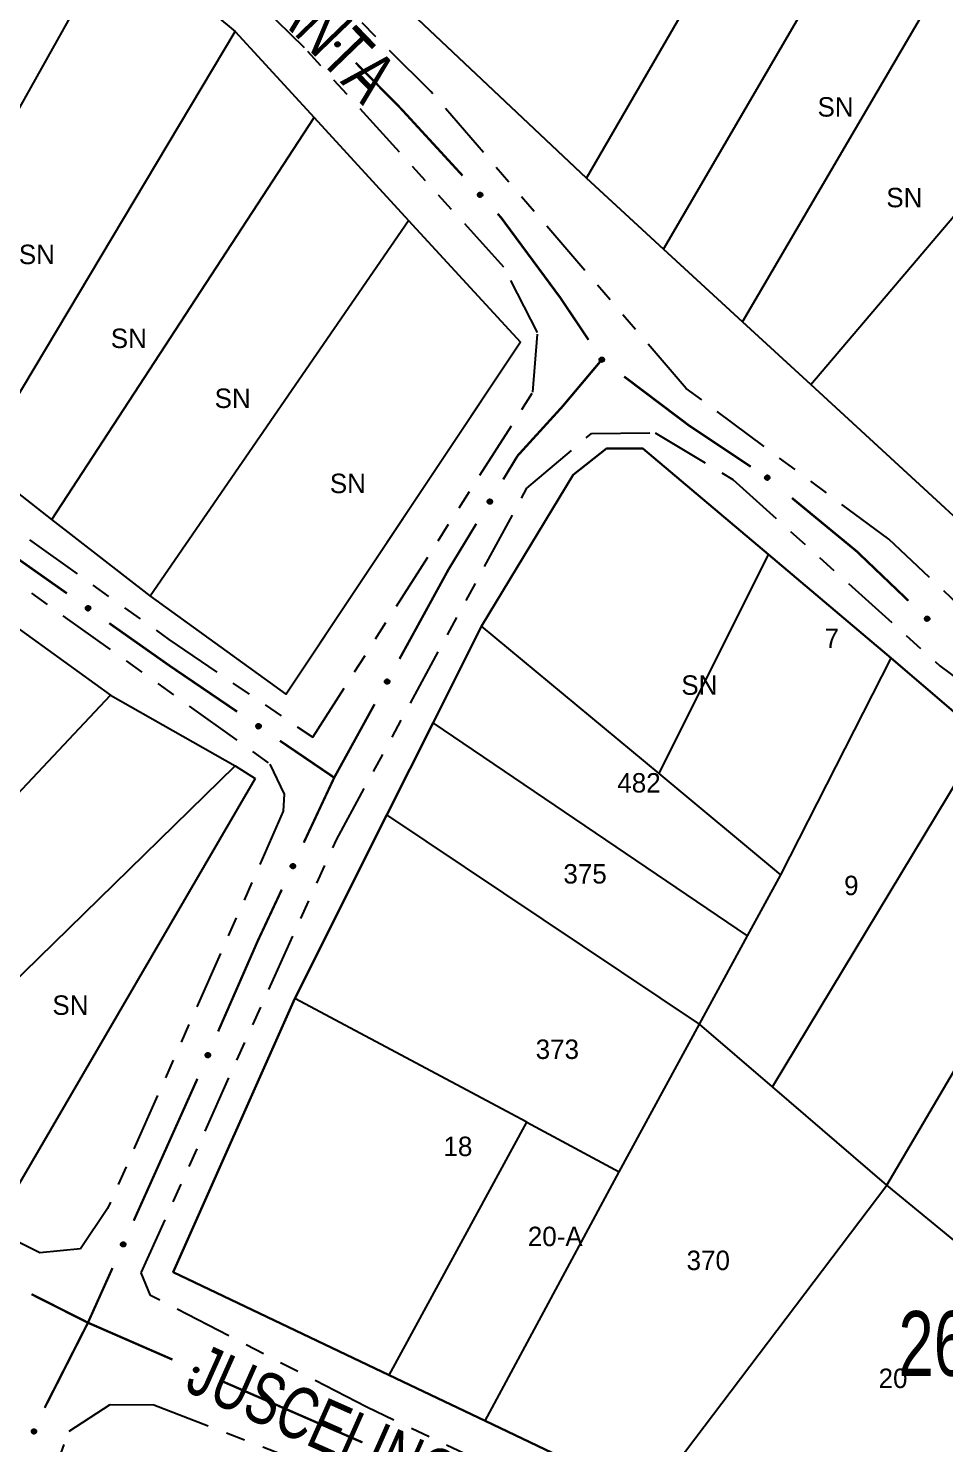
# Model space of a CAD drawing. Extents: x 209193 to 212081, y 4877574 to 4880493.
# Drawn here: x 209946 to 210016.7, y 4878503.2 to 4878612.5 of the extents above; entities that cross this region are included whole.
import ezdxf
from ezdxf.enums import TextEntityAlignment as Align

# ---------------------------------------------------------------- set-up
doc = ezdxf.new("R2010")
doc.units = 0
doc.header["$LTSCALE"] = 1.5
doc.header["$MEASUREMENT"] = 0
doc.linetypes.add('TRACO_25', pattern=[8, 3, -1, 1, -1, 1, -1])
for name, color, linetype in [('CD_MALHA_LOTES', 7, 'CONTINUOUS'), ('CD_TXT_QUADRA', 255, 'CONTINUOUS'), ('RU-QUADRA', 210, 'CONTINUOUS'), ('SV-EIXO-RUA-N-PAV', 6, 'CONTINUOUS'), ('SV-RUA-NAO-PAV', 7, 'CONTINUOUS'), ('SV-TXT-RUA-N-PAV', 7, 'CONTINUOUS'), ('Th_NmrPort', 1, 'CONTINUOUS')]:
    doc.layers.add(name, color=color, linetype=linetype)
doc.styles.add('ARIAL', font='ARIAL.SHX')

msp = doc.modelspace()

# ---------------------------------------------------------------- linework, layer by layer
at = {"layer": 'CD_MALHA_LOTES', "linetype": 'Continuous', "flags": 128}
for points in [[(209989.038762, 4878600.905398), (210010.480174, 4878637.895284)], [(209994.980364, 4878595.441444), (210016.688788, 4878632.633315)], [(210001.090281, 4878589.822705), (210023.111422, 4878627.454509)], [(209989.038762, 4878600.905398), (209962.114267, 4878626.297513)], [(209933.648981, 4878585.576345), (209952.822938, 4878619.815892)], [(209952.822938, 4878619.815892), (209961.921957, 4878612.237819)], [(210006.355873, 4878584.980416), (210034.52423, 4878618.177727)], [(209942.081257, 4878579.010436), (209961.921957, 4878612.237819)], [(209961.921957, 4878612.237819), (209968.01112, 4878605.607194)], [(209947.777616, 4878574.574887), (209968.01112, 4878605.607194)], [(209968.01112, 4878605.607194), (209975.313119, 4878597.655884)], [(209994.980364, 4878595.441444), (209989.038762, 4878600.905398)], [(209955.351262, 4878568.677563), (209975.313119, 4878597.655884)], [(209975.313119, 4878597.655884), (209983.938273, 4878588.263762)], [(210001.090281, 4878589.822705), (209994.980364, 4878595.441444)], [(210006.355873, 4878584.980416), (210001.090281, 4878589.822705)], [(209983.938273, 4878588.263762), (209965.860398, 4878561.079527)], [(210016.708277, 4878575.460247), (210006.355873, 4878584.980416)], [(209980.938768, 4878566.345117), (209988.012384, 4878578.011934), (209990.573091, 4878580.051408), (209993.383248, 4878580.051471)], [(209993.383248, 4878580.051471), (210003.090342, 4878571.863178)], [(209947.777616, 4878574.574887), (209942.081257, 4878579.010436)], [(209955.351262, 4878568.677563), (209947.777616, 4878574.574887)], [(209994.642774, 4878554.956371), (210003.090342, 4878571.863178)], [(210003.090342, 4878571.863178), (210012.57206, 4878563.864999)], [(209965.860398, 4878561.079527), (209955.351262, 4878568.677563)], [(209945.041172, 4878566.270719), (209952.30922, 4878561.019234)], [(209977.197233, 4878558.886801), (209980.938768, 4878566.345117)], [(209994.642774, 4878554.956371), (209980.938768, 4878566.345117)], [(210004.03476, 4878547.151139), (210012.57206, 4878563.864999)], [(210012.57206, 4878563.864999), (210019.68812, 4878557.770538)], [(209925.432724, 4878532.450037), (209952.30922, 4878561.019234)], [(209952.30922, 4878561.019234), (209961.929483, 4878555.557581)], [(209973.62609, 4878551.76814), (209977.197233, 4878558.886801)], [(210001.465766, 4878542.429467), (209977.197233, 4878558.886801)], [(210003.409063, 4878530.777838), (210019.68812, 4878557.770538)], [(209933.917971, 4878528.212297), (209961.929483, 4878555.557581)], [(209961.929483, 4878555.557581), (209963.464264, 4878554.583989)], [(209963.464264, 4878554.583989), (209944.899678, 4878522.727763)], [(210004.03476, 4878547.151139), (209994.642774, 4878554.956371)], [(209966.520026, 4878537.603026), (209973.62609, 4878551.76814)], [(209997.761871, 4878535.621908), (209973.62609, 4878551.76814)], [(210012.238198, 4878523.204349), (210028.251919, 4878550.436178)], [(210001.465766, 4878542.429467), (210004.03476, 4878547.151139)], [(209997.761871, 4878535.621908), (210001.465766, 4878542.429467)], [(209957.123668, 4878516.478866), (209966.520026, 4878537.603026)], [(209984.425624, 4878528.048495), (209966.520026, 4878537.603026)], [(209991.567736, 4878524.237423), (209997.761871, 4878535.621908)], [(210003.409063, 4878530.777838), (209997.761871, 4878535.621908)], [(210012.238198, 4878523.204349), (210003.409063, 4878530.777838)], [(209973.804555, 4878508.538629), (209984.425624, 4878528.048495)], [(209984.425624, 4878528.048495), (209991.567736, 4878524.237423)], [(209981.21185, 4878505.012697), (209991.567736, 4878524.237423)], [(209993.872072, 4878498.950926), (210012.238198, 4878523.204349)], [(210024.729385, 4878512.925826), (210012.238198, 4878523.204349)], [(209973.804555, 4878508.538629), (209957.123668, 4878516.478866)], [(209981.21185, 4878505.012697), (209973.804555, 4878508.538629)], [(209993.872072, 4878498.950926), (209981.21185, 4878505.012697)]]:
    msp.add_lwpolyline(points, dxfattribs=at)
at = {"layer": 'RU-QUADRA', "linetype": 'Continuous', "flags": 128}
msp.add_lwpolyline([(209963.464264, 4878554.583989), (209944.899678, 4878522.727763), (209933.917971, 4878528.212297), (209925.432724, 4878532.450037), (209918.643663, 4878535.84066), (209911.754541, 4878539.281257), (209900.90101, 4878544.701776), (209890.690348, 4878549.298524), (209881.381377, 4878553.489339), (209871.396283, 4878558.316395), (209832.762667, 4878576.992901), (209858.547472, 4878631.131189), (209859.327702, 4878631.831047), (209900.153926, 4878600.519083), (209908.073265, 4878594.750572), (209906.208183, 4878591.867465), (209914.73317, 4878586.100713), (209929.080801, 4878576.395216), (209936.706149, 4878571.558059), (209945.041172, 4878566.270719), (209952.30922, 4878561.019234), (209961.929483, 4878555.557581)], close=True, dxfattribs=at)
for points in [[(209962.114267, 4878626.297513), (209989.038762, 4878600.905398), (209994.980364, 4878595.441444), (210001.090281, 4878589.822705), (210006.355873, 4878584.980416), (210016.708277, 4878575.460247), (210021.723401, 4878570.84829), (210028.141021, 4878564.946586), (210031.828711, 4878569.655687), (210036.74563, 4878575.934488), (210042.899627, 4878583.79301), (210047.398804, 4878589.538363), (210056.151627, 4878601.711186), (210060.394892, 4878608.654792), (210065.102163, 4878615.402869)], [(209952.822938, 4878619.815892), (209961.921957, 4878612.237819), (209968.01112, 4878605.607194), (209975.313119, 4878597.655884), (209983.938273, 4878588.263762), (209976.259357, 4878576.71675), (209965.860398, 4878561.079527), (209955.351262, 4878568.677563), (209947.777616, 4878574.574887), (209942.081257, 4878579.010436), (209933.648981, 4878585.576345), (209922.539795, 4878594.226666), (209916.073277, 4878599.26191), (209908.115759, 4878605.458141), (209892.167224, 4878617.521447)], [(210082.917046, 4878503.235508), (210057.840704, 4878522.985265), (210047.782721, 4878530.906784), (210041.489693, 4878537.229209), (210028.251919, 4878550.436178), (210019.68812, 4878557.770538), (210012.57206, 4878563.864999), (210003.090342, 4878571.863178), (209993.383248, 4878580.051471), (209990.573091, 4878580.051408), (209988.012384, 4878578.011934), (209980.938768, 4878566.345117), (209977.197233, 4878558.886801), (209973.62609, 4878551.76814), (209966.520026, 4878537.603026), (209957.123668, 4878516.478866), (209973.804555, 4878508.538629), (209981.21185, 4878505.012697), (209993.872072, 4878498.950926)]]:
    msp.add_lwpolyline(points, dxfattribs=at)
at = {"layer": 'SV-EIXO-RUA-N-PAV'}
for points in [[(209969.848878, 4878611.066473), (209969.799971, 4878611.066148), (209969.757871, 4878611.075869), (209969.725091, 4878611.094084), (209969.700321, 4878611.117733), (209969.677706, 4878611.144781), (209969.660921, 4878611.177081), (209969.650233, 4878611.217057), (209969.649562, 4878611.266116), (209969.662355, 4878611.308589), (209969.678493, 4878611.341681), (209969.701666, 4878611.368929), (209969.728309, 4878611.390459), (209969.762438, 4878611.406784), (209969.803056, 4878611.41722), (209969.852402, 4878611.416701), (209969.893611, 4878611.406887), (209969.924854, 4878611.388437), (209969.9521, 4878611.364967), (209969.974858, 4878611.337077), (209969.991151, 4878611.305275), (209970.001585, 4878611.26436), (209970.000427, 4878611.215662), (209969.991108, 4878611.17445), (209969.973101, 4878611.142956), (209969.949392, 4878611.116652), (209969.922539, 4878611.093639), (209969.890772, 4878611.075415), (209969.848878, 4878611.066473)], [(209980.845949, 4878599.453181), (209980.79706, 4878599.454541), (209980.75532, 4878599.465708), (209980.723187, 4878599.485041), (209980.699248, 4878599.50953), (209980.677578, 4878599.537341), (209980.661916, 4878599.570201), (209980.652612, 4878599.610522), (209980.653633, 4878599.659574), (209980.667882, 4878599.701581), (209980.685151, 4878599.734098), (209980.709249, 4878599.760531), (209980.736619, 4878599.781129), (209980.77129, 4878599.796269), (209980.812243, 4878599.805299), (209980.861543, 4878599.803079), (209980.902388, 4878599.791851), (209980.932977, 4878599.772334), (209980.959398, 4878599.74794), (209980.981181, 4878599.719281), (209980.996369, 4878599.686937), (209981.005386, 4878599.645687), (209981.00255, 4878599.597057), (209980.991817, 4878599.556191), (209980.972735, 4878599.525336), (209980.948133, 4878599.499865), (209980.920502, 4878599.477791), (209980.888126, 4878599.460673), (209980.845949, 4878599.453181)], [(209990.212044, 4878586.722805), (209990.163936, 4878586.731618), (209990.124392, 4878586.74903), (209990.09559, 4878586.773045), (209990.075672, 4878586.800903), (209990.058504, 4878586.831698), (209990.048046, 4878586.866564), (209990.045011, 4878586.907834), (209990.053513, 4878586.956154), (209990.074011, 4878586.995491), (209990.096045, 4878587.024988), (209990.123898, 4878587.04743), (209990.154093, 4878587.063606), (209990.19067, 4878587.073272), (209990.232522, 4878587.07594), (209990.280903, 4878587.066215), (209990.319554, 4878587.048879), (209990.346803, 4878587.024919), (209990.369188, 4878586.996775), (209990.386337, 4878586.965126), (209990.396406, 4878586.930841), (209990.399016, 4878586.888697), (209990.388785, 4878586.841072), (209990.371935, 4878586.802324), (209990.348364, 4878586.774746), (209990.320159, 4878586.753333), (209990.289482, 4878586.735739), (209990.25487, 4878586.723767), (209990.212044, 4878586.722805)], [(210003.053788, 4878577.628802), (210003.00597, 4878577.618532), (210002.962773, 4878577.619483), (210002.926972, 4878577.630646), (210002.897909, 4878577.64876), (210002.870262, 4878577.67064), (210002.847256, 4878577.698849), (210002.828657, 4878577.735815), (210002.818018, 4878577.78371), (210002.821901, 4878577.827898), (210002.830967, 4878577.863582), (210002.84811, 4878577.894975), (210002.869816, 4878577.921476), (210002.899908, 4878577.944404), (210002.937553, 4878577.962887), (210002.985973, 4878577.972419), (210003.028316, 4878577.971196), (210003.06266, 4878577.959489), (210003.094112, 4878577.942055), (210003.122069, 4878577.919379), (210003.144492, 4878577.891558), (210003.163033, 4878577.853622), (210003.171809, 4878577.805707), (210003.171071, 4878577.763461), (210003.159849, 4878577.728961), (210003.141988, 4878577.698384), (210003.12038, 4878577.670388), (210003.092986, 4878577.646081), (210003.053788, 4878577.628802)], [(209981.742771, 4878576.019045), (209981.755037, 4878575.9717), (209981.755898, 4878575.928501), (209981.746246, 4878575.892264), (209981.729367, 4878575.862466), (209981.708665, 4878575.833927), (209981.681445, 4878575.809758), (209981.645293, 4878575.789625), (209981.597885, 4878575.776987), (209981.553574, 4878575.779014), (209981.517541, 4878575.786576), (209981.485457, 4878575.802387), (209981.458069, 4878575.822962), (209981.433899, 4878575.852067), (209981.413854, 4878575.888903), (209981.402299, 4878575.936881), (209981.401746, 4878575.979238), (209981.412002, 4878576.014043), (209981.428102, 4878576.046198), (209981.449586, 4878576.075081), (209981.476442, 4878576.098652), (209981.513567, 4878576.118767), (209981.561072, 4878576.129544), (209981.603312, 4878576.130578), (209981.638252, 4878576.120813), (209981.669552, 4878576.10425), (209981.698429, 4878576.083835), (209981.723863, 4878576.057484), (209981.742771, 4878576.019045)], [(209950.510828, 4878567.890132), (209950.558895, 4878567.899167), (209950.602053, 4878567.897103), (209950.637554, 4878567.885021), (209950.666141, 4878567.866164), (209950.693215, 4878567.843579), (209950.715486, 4878567.814786), (209950.733127, 4878567.777354), (209950.742529, 4878567.729201), (209950.737508, 4878567.685128), (209950.727525, 4878567.649689), (209950.709579, 4878567.618748), (209950.687198, 4878567.592815), (209950.656525, 4878567.57067), (209950.618417, 4878567.553163), (209950.569767, 4878567.544881), (209950.52747, 4878567.547195), (209950.493439, 4878567.559783), (209950.462447, 4878567.578022), (209950.435083, 4878567.601411), (209950.413384, 4878567.6298), (209950.395827, 4878567.668201), (209950.388289, 4878567.716326), (209950.390115, 4878567.758539), (209950.402221, 4878567.792738), (209950.420865, 4878567.822846), (209950.443187, 4878567.850276), (209950.471198, 4878567.873869), (209950.510828, 4878567.890132)], [(210015.36887, 4878566.738155), (210015.319995, 4878566.736335), (210015.277618, 4878566.744766), (210015.244297, 4878566.761971), (210015.218816, 4878566.784851), (210015.195385, 4878566.811196), (210015.177621, 4878566.842968), (210015.165717, 4878566.8826), (210015.163548, 4878566.931615), (210015.175037, 4878566.974459), (210015.190157, 4878567.008029), (210015.212486, 4878567.035972), (210015.238459, 4878567.058306), (210015.272073, 4878567.075666), (210015.312353, 4878567.087338), (210015.361693, 4878567.088326), (210015.403181, 4878567.079776), (210015.434974, 4878567.062289), (210015.462924, 4878567.039663), (210015.486524, 4878567.012481), (210015.503781, 4878566.981192), (210015.51546, 4878566.940615), (210015.51579, 4878566.891904), (210015.507735, 4878566.850426), (210015.490698, 4878566.818396), (210015.467803, 4878566.791381), (210015.441666, 4878566.767558), (210015.410471, 4878566.748372), (210015.36887, 4878566.738155)], [(209973.808339, 4878562.134787), (209973.822641, 4878562.088017), (209973.825368, 4878562.044895), (209973.817291, 4878562.008275), (209973.801716, 4878561.977775), (209973.782268, 4878561.948368), (209973.756118, 4878561.923045), (209973.72087, 4878561.901368), (209973.674053, 4878561.886692), (209973.629696, 4878561.886801), (209973.59337, 4878561.892798), (209973.560632, 4878561.907208), (209973.53238, 4878561.92658), (209973.506974, 4878561.954612), (209973.485356, 4878561.990548), (209973.471738, 4878562.037981), (209973.469354, 4878562.080275), (209973.478096, 4878562.11549), (209973.492791, 4878562.148311), (209973.513006, 4878562.178096), (209973.538818, 4878562.202806), (209973.575039, 4878562.224507), (209973.622033, 4878562.237328), (209973.664189, 4878562.240187), (209973.699518, 4878562.231942), (209973.731505, 4878562.216747), (209973.761238, 4878562.197599), (209973.787787, 4878562.172373), (209973.808339, 4878562.134787)], [(209963.667472, 4878558.789332), (209963.715378, 4878558.799181), (209963.758566, 4878558.79785), (209963.794266, 4878558.786372), (209963.823169, 4878558.768003), (209963.850622, 4878558.74588), (209963.873379, 4878558.717469), (209963.891652, 4878558.680342), (209963.901869, 4878558.632354), (209963.897597, 4878558.588203), (209963.888217, 4878558.5526), (209963.870798, 4878558.521359), (209963.84886, 4878558.49505), (209963.818567, 4878558.472388), (209963.780761, 4878558.454237), (209963.732259, 4878558.445131), (209963.689929, 4878558.446727), (209963.655689, 4878558.458736), (209963.624392, 4878558.476446), (209963.596636, 4878558.499368), (209963.574458, 4878558.527385), (209963.556252, 4878558.565483), (209963.547899, 4878558.613473), (209963.549008, 4878558.655711), (209963.560533, 4878558.69011), (209963.578663, 4878558.72053), (209963.600517, 4878558.748334), (209963.628124, 4878558.772399), (209963.667472, 4878558.789332)], [(209966.528893, 4878547.904057), (209966.546197, 4878547.858312), (209966.551714, 4878547.815458), (209966.546028, 4878547.778391), (209966.532463, 4878547.746946), (209966.514962, 4878547.716339), (209966.490509, 4878547.689374), (209966.45674, 4878547.665458), (209966.410973, 4878547.647778), (209966.366701, 4878547.645012), (209966.330063, 4878547.648642), (209966.29646, 4878547.660899), (209966.267012, 4878547.678399), (209966.239842, 4878547.704725), (209966.21594, 4878547.739184), (209966.199276, 4878547.785634), (209966.194155, 4878547.827684), (209966.200596, 4878547.863393), (209966.213132, 4878547.897097), (209966.231374, 4878547.92813), (209966.25553, 4878547.954461), (209966.290268, 4878547.978465), (209966.336333, 4878547.994305), (209966.378214, 4878547.999891), (209966.414004, 4878547.993953), (209966.446908, 4878547.980864), (209966.47782, 4878547.963683), (209966.505949, 4878547.940231), (209966.528893, 4878547.904057)], [(209959.962548, 4878533.317971), (209959.981006, 4878533.272679), (209959.987608, 4878533.229979), (209959.982864, 4878533.19278), (209959.970101, 4878533.161001), (209959.953381, 4878533.12996), (209959.92962, 4878533.102384), (209959.896468, 4878533.077619), (209959.851165, 4878533.058784), (209959.806978, 4878533.054896), (209959.770259, 4878533.057595), (209959.736356, 4878533.068996), (209959.706474, 4878533.085743), (209959.678645, 4878533.111372), (209959.653876, 4878533.145214), (209959.636039, 4878533.191227), (209959.629854, 4878533.233133), (209959.635387, 4878533.268994), (209959.647065, 4878533.303005), (209959.664514, 4878533.334491), (209959.687994, 4878533.361426), (209959.722112, 4878533.386303), (209959.76776, 4878533.403306), (209959.809486, 4878533.409953), (209959.845415, 4878533.404924), (209959.878641, 4878533.392674), (209959.909978, 4878533.376283), (209959.938693, 4878533.353552), (209959.962548, 4878533.317971)], [(209953.428568, 4878518.711899), (209953.446604, 4878518.666438), (209953.452809, 4878518.623678), (209953.447719, 4878518.586524), (209953.43466, 4878518.554866), (209953.417653, 4878518.523982), (209953.393636, 4878518.496628), (209953.360255, 4878518.472172), (209953.314778, 4878518.45376), (209953.270557, 4878518.450283), (209953.233865, 4878518.453324), (209953.20007, 4878518.46504), (209953.170344, 4878518.482064), (209953.142756, 4878518.507951), (209953.118303, 4878518.542021), (209953.100895, 4878518.588198), (209953.095099, 4878518.630161), (209953.100966, 4878518.665968), (209953.11296, 4878518.69987), (209953.130701, 4878518.731191), (209953.154431, 4878518.757907), (209953.188779, 4878518.782465), (209953.234583, 4878518.799043), (209953.276369, 4878518.805301), (209953.31225, 4878518.799939), (209953.34536, 4878518.787379), (209953.376543, 4878518.770698), (209953.405046, 4878518.7477), (209953.428568, 4878518.711899)], [(209958.825679, 4878509.095121), (209958.870944, 4878509.113644), (209958.913635, 4878509.120307), (209958.950841, 4878509.115617), (209958.982638, 4878509.102899), (209959.013702, 4878509.086224), (209959.041313, 4878509.062502), (209959.066125, 4878509.029386), (209959.085025, 4878508.984109), (209959.088977, 4878508.939928), (209959.08633, 4878508.903206), (209959.074977, 4878508.869286), (209959.058273, 4878508.83938), (209959.032684, 4878508.811515), (209958.998878, 4878508.786697), (209958.952891, 4878508.768795), (209958.910993, 4878508.762549), (209958.875125, 4878508.768031), (209958.841097, 4878508.77966), (209958.809586, 4878508.797063), (209958.782618, 4878508.820505), (209958.757692, 4878508.854587), (209958.740623, 4878508.900211), (209958.733917, 4878508.941928), (209958.738894, 4878508.977864), (209958.751097, 4878509.011107), (209958.767442, 4878509.042468), (209958.790132, 4878509.071215), (209958.825679, 4878509.095121)], [(209946.539299, 4878504.288207), (209946.560637, 4878504.244199), (209946.569976, 4878504.202012), (209946.567639, 4878504.164585), (209946.556949, 4878504.13205), (209946.542264, 4878504.099997), (209946.520329, 4878504.070947), (209946.488842, 4878504.044097), (209946.444845, 4878504.022383), (209946.401001, 4878504.015656), (209946.364185, 4878504.015984), (209946.329617, 4878504.025177), (209946.298718, 4878504.039964), (209946.269296, 4878504.063747), (209946.242399, 4878504.095923), (209946.221634, 4878504.140691), (209946.212762, 4878504.182112), (209946.215973, 4878504.218254), (209946.225435, 4878504.252947), (209946.24082, 4878504.285492), (209946.262516, 4878504.313883), (209946.29496, 4878504.340907), (209946.339418, 4878504.360816), (209946.38063, 4878504.370137), (209946.416808, 4878504.367433), (209946.450754, 4878504.357349), (209946.483082, 4878504.343011), (209946.513201, 4878504.322177), (209946.539299, 4878504.288207)]]:
    msp.add_lwpolyline(points, close=True, dxfattribs=at)
for points in [[(209969.890772, 4878611.075415), (209969.649562, 4878611.266116)], [(209969.848878, 4878611.066473), (209969.650233, 4878611.217057)], [(209969.870516, 4878611.072805), (209969.653711, 4878611.240396)], [(209969.903437, 4878611.087996), (209969.658862, 4878611.283777)], [(209969.799971, 4878611.066148), (209969.660921, 4878611.177081)], [(209969.822231, 4878611.067379), (209969.661067, 4878611.192096)], [(209969.922539, 4878611.093639), (209969.662355, 4878611.308589)], [(209969.932527, 4878611.107075), (209969.672645, 4878611.32034)], [(209969.949392, 4878611.116652), (209969.678493, 4878611.341681)], [(209969.959731, 4878611.131957), (209969.693175, 4878611.355886)], [(209969.973101, 4878611.142956), (209969.701666, 4878611.368929)], [(209969.980217, 4878611.161715), (209969.717463, 4878611.377896)], [(209969.991108, 4878611.17445), (209969.728309, 4878611.390459)], [(209969.994958, 4878611.197305), (209969.74944, 4878611.395989)], [(209970.000427, 4878611.215662), (209969.762438, 4878611.406784)], [(209969.997222, 4878611.241673), (209969.785248, 4878611.410193)], [(209970.001585, 4878611.26436), (209969.803056, 4878611.41722)], [(209969.990809, 4878611.287071), (209969.833504, 4878611.41176)], [(209969.991151, 4878611.305275), (209969.852402, 4878611.416701)], [(209969.979506, 4878611.323822), (209969.877858, 4878611.407567)], [(209969.974858, 4878611.337077), (209969.893611, 4878611.406887)], [(209969.775948, 4878611.071586), (209969.676229, 4878611.155316)], [(209969.757871, 4878611.075869), (209969.677706, 4878611.144781)], [(209980.845949, 4878599.453181), (209980.652612, 4878599.610522)], [(209980.888126, 4878599.460673), (209980.653633, 4878599.659574)], [(209980.867793, 4878599.458763), (209980.656893, 4878599.633727)], [(209980.79706, 4878599.454541), (209980.661916, 4878599.570201)], [(209980.819349, 4878599.455004), (209980.66258, 4878599.585202)], [(209980.901217, 4878599.47281), (209980.663535, 4878599.676905)], [(209980.920502, 4878599.477791), (209980.667882, 4878599.701581)], [(209980.773238, 4878599.460804), (209980.676465, 4878599.547922)], [(209980.75532, 4878599.465708), (209980.677578, 4878599.537341)], [(209980.930948, 4878599.490875), (209980.678571, 4878599.71297)], [(209980.948133, 4878599.499865), (209980.685151, 4878599.734098)], [(209980.958993, 4878599.514805), (209980.700314, 4878599.747788)], [(209980.972735, 4878599.525336), (209980.709249, 4878599.760531)], [(209980.980493, 4878599.543839), (209980.725346, 4878599.768948)], [(209980.991817, 4878599.556191), (209980.736619, 4878599.781129)], [(209980.996452, 4878599.5789), (209980.757928, 4878599.785927)], [(209981.00255, 4878599.597057), (209980.77129, 4878599.796269)], [(209981.000243, 4878599.623163), (209980.794204, 4878599.798889)], [(209981.005386, 4878599.645687), (209980.812243, 4878599.805299)], [(209980.995399, 4878599.668755), (209980.842485, 4878599.798792)], [(209980.996369, 4878599.686937), (209980.861543, 4878599.803079)], [(209980.98537, 4878599.705874), (209980.886668, 4878599.793073)], [(209980.981181, 4878599.719281), (209980.902388, 4878599.791851)], [(209990.212044, 4878586.722805), (209990.045011, 4878586.907834)], [(209990.163936, 4878586.731618), (209990.048046, 4878586.866564)], [(209990.186034, 4878586.72867), (209990.050993, 4878586.881288)], [(209990.234484, 4878586.724985), (209990.052786, 4878586.930112)], [(209990.25487, 4878586.723767), (209990.053513, 4878586.956154)], [(209990.124392, 4878586.74903), (209990.058504, 4878586.831698)], [(209990.141351, 4878586.741446), (209990.059021, 4878586.842324)], [(209990.269662, 4878586.733762), (209990.065946, 4878586.971769)], [(209990.289482, 4878586.735739), (209990.074011, 4878586.995491)], [(209990.301803, 4878586.747073), (209990.086314, 4878587.005114)], [(209990.320159, 4878586.753333), (209990.096045, 4878587.024988)], [(209990.333175, 4878586.766438), (209990.113121, 4878587.036202)], [(209990.348364, 4878586.774746), (209990.123898, 4878587.04743)], [(209990.358857, 4878586.791847), (209990.141091, 4878587.05329)], [(209990.371935, 4878586.802324), (209990.154093, 4878587.063606)], [(209990.379985, 4878586.824059), (209990.175885, 4878587.065093)], [(209990.388785, 4878586.841072), (209990.19067, 4878587.073272)], [(209990.390493, 4878586.867224), (209990.213715, 4878587.072361)], [(209990.399016, 4878586.888697), (209990.232522, 4878587.07594)], [(209990.39267, 4878586.913021), (209990.261415, 4878587.064889)], [(209990.396406, 4878586.930841), (209990.280903, 4878587.066215)], [(209990.388429, 4878586.951236), (209990.304205, 4878587.052488)], [(209990.386337, 4878586.965126), (209990.319554, 4878587.048879)], [(210003.092986, 4878577.646081), (210002.818018, 4878577.78371)], [(210003.12038, 4878577.670388), (210002.821901, 4878577.827898)], [(210003.102825, 4878577.660976), (210002.823529, 4878577.802895)], [(210003.073685, 4878577.639404), (210002.827313, 4878577.759373)], [(210003.053788, 4878577.628802), (210002.828657, 4878577.735815)], [(210003.127425, 4878577.685575), (210002.829584, 4878577.841497)], [(210003.141988, 4878577.698384), (210002.830967, 4878577.863582)], [(210003.148996, 4878577.715473), (210002.842451, 4878577.880477)], [(210003.027514, 4878577.624266), (210002.844344, 4878577.71358)], [(210003.00597, 4878577.618532), (210002.847256, 4878577.698849)], [(210003.159849, 4878577.728961), (210002.84811, 4878577.894975)], [(210003.162999, 4878577.748776), (210002.861752, 4878577.906968)], [(210002.981343, 4878577.618968), (210002.866672, 4878577.680655)], [(210003.171071, 4878577.763461), (210002.869816, 4878577.921476)], [(210002.962773, 4878577.619483), (210002.870262, 4878577.67064)], [(210003.17019, 4878577.786621), (210002.889379, 4878577.931189)], [(210003.171809, 4878577.805707), (210002.899908, 4878577.944404)], [(210003.163377, 4878577.830521), (210002.921548, 4878577.952383)], [(210003.163033, 4878577.853622), (210002.937553, 4878577.962887)], [(210003.147861, 4878577.873665), (210002.968475, 4878577.963736)], [(210003.144492, 4878577.891558), (210002.985973, 4878577.972419)], [(210003.129317, 4878577.907347), (210003.012754, 4878577.968656)], [(210003.122069, 4878577.919379), (210003.028316, 4878577.971196)], [(209981.449586, 4878576.075081), (209981.401746, 4878575.979238)], [(209981.476442, 4878576.098652), (209981.402299, 4878575.936881)], [(209981.461303, 4878576.082828), (209981.404936, 4878575.963796)], [(209981.494178, 4878576.102768), (209981.411709, 4878575.919763)], [(209981.513567, 4878576.118767), (209981.413854, 4878575.888903)], [(209981.536633, 4878576.12008), (209981.42502, 4878575.873353)], [(209981.561072, 4878576.129544), (209981.433899, 4878575.852067)], [(209981.580209, 4878576.128727), (209981.447544, 4878575.842101)], [(209981.603312, 4878576.130578), (209981.458069, 4878575.822962)], [(209981.618322, 4878576.123129), (209981.472902, 4878575.815514)], [(209981.638252, 4878576.120813), (209981.485457, 4878575.802387)], [(209981.652184, 4878576.110536), (209981.500179, 4878575.797341)], [(209981.669552, 4878576.10425), (209981.517541, 4878575.786576)], [(209981.68296, 4878576.090237), (209981.539665, 4878575.78612)], [(209981.698429, 4878576.083835), (209981.553574, 4878575.779014)], [(209981.708569, 4878576.066691), (209981.578487, 4878575.781689)], [(209981.723863, 4878576.057484), (209981.597885, 4878575.776987)], [(209981.731344, 4878576.03848), (209981.621812, 4878575.787295)], [(209981.742771, 4878576.019045), (209981.645293, 4878575.789625)], [(209981.748404, 4878575.992985), (209981.66685, 4878575.80623)], [(209981.755037, 4878575.9717), (209981.681445, 4878575.809758)], [(209981.755634, 4878575.947076), (209981.69881, 4878575.82992)], [(209981.755898, 4878575.928501), (209981.708665, 4878575.833927)], [(209950.388289, 4878567.716326), (209950.656525, 4878567.57067)], [(209950.390115, 4878567.758539), (209950.687198, 4878567.592815)], [(209950.390399, 4878567.735364), (209950.667391, 4878567.583609)], [(209950.395827, 4878567.668201), (209950.618417, 4878567.553163)], [(209950.396078, 4878567.691303), (209950.634688, 4878567.563252)], [(209950.398562, 4878567.773011), (209950.695633, 4878567.60711)], [(209950.402221, 4878567.792738), (209950.709579, 4878567.618748)], [(209950.410477, 4878567.647774), (209950.587483, 4878567.553111)], [(209950.413384, 4878567.6298), (209950.569767, 4878567.544881)], [(209950.413418, 4878567.805943), (209950.71561, 4878567.633096)], [(209950.420865, 4878567.822846), (209950.727525, 4878567.649689)], [(209950.428148, 4878567.613625), (209950.543092, 4878567.549334)], [(209950.435083, 4878567.601411), (209950.52747, 4878567.547195)], [(209950.435753, 4878567.835275), (209950.729477, 4878567.671731)], [(209950.443187, 4878567.850276), (209950.737508, 4878567.685128)], [(209950.460978, 4878567.859232), (209950.736525, 4878567.710165)], [(209950.471198, 4878567.873869), (209950.742529, 4878567.729201)], [(209950.490665, 4878567.880046), (209950.733863, 4878567.753769)], [(209950.510828, 4878567.890132), (209950.733127, 4878567.777354)], [(209950.53721, 4878567.893989), (209950.718018, 4878567.799985)], [(209950.558895, 4878567.899167), (209950.715486, 4878567.814786)], [(209950.583502, 4878567.898096), (209950.696546, 4878567.833475)], [(209950.602053, 4878567.897103), (209950.693215, 4878567.843579)], [(210015.410471, 4878566.748372), (210015.163548, 4878566.931615)], [(210015.36887, 4878566.738155), (210015.165717, 4878566.8826)], [(210015.390304, 4878566.745144), (210015.16848, 4878566.906034)], [(210015.422745, 4878566.761334), (210015.172303, 4878566.949552)], [(210015.441666, 4878566.767558), (210015.175037, 4878566.974459)], [(210015.342207, 4878566.738245), (210015.177308, 4878566.857981)], [(210015.319995, 4878566.736335), (210015.177621, 4878566.842968)], [(210015.451239, 4878566.781293), (210015.184963, 4878566.986518)], [(210015.467803, 4878566.791381), (210015.190157, 4878567.008029)], [(210015.295817, 4878566.741037), (210015.193587, 4878566.821682)], [(210015.277618, 4878566.744766), (210015.195385, 4878566.811196)], [(210015.47767, 4878566.806995), (210015.204397, 4878567.022676)], [(210015.490698, 4878566.818396), (210015.212486, 4878567.035972)], [(210015.497238, 4878566.837364), (210015.228001, 4878567.045417)], [(210015.507735, 4878566.850426), (210015.238459, 4878567.058306)], [(210015.510885, 4878566.873388), (210015.259411, 4878567.064478)], [(210015.51579, 4878566.891904), (210015.272073, 4878567.075666)], [(210015.511791, 4878566.917805), (210015.294768, 4878567.07977)], [(210015.51546, 4878566.940615), (210015.312353, 4878567.087338)], [(210015.503995, 4878566.962986), (210015.342954, 4878567.08281)], [(210015.503781, 4878566.981192), (210015.361693, 4878567.088326)], [(210015.491575, 4878566.999374), (210015.387415, 4878567.079974)], [(210015.486524, 4878567.012481), (210015.403181, 4878567.079776)], [(209973.513006, 4878562.178096), (209973.469354, 4878562.080275)], [(209973.538818, 4878562.202806), (209973.471738, 4878562.037981)], [(209973.524377, 4878562.186342), (209973.473209, 4878562.064985)], [(209973.55636, 4878562.207685), (209973.481878, 4878562.021286)], [(209973.575039, 4878562.224507), (209973.485356, 4878561.990548)], [(209973.598026, 4878562.226816), (209973.497184, 4878561.975494)], [(209973.622033, 4878562.237328), (209973.506974, 4878561.954612)], [(209973.641188, 4878562.237339), (209973.521037, 4878561.945246)], [(209973.664189, 4878562.240187), (209973.53238, 4878561.92658)], [(209973.679507, 4878562.233394), (209973.547521, 4878561.91978)], [(209973.699518, 4878562.231942), (209973.560632, 4878561.907208)], [(209973.713882, 4878562.222276), (209973.575558, 4878561.902803)], [(209973.731505, 4878562.216747), (209973.59337, 4878561.892798)], [(209973.745506, 4878562.203326), (209973.615492, 4878561.893299)], [(209973.761238, 4878562.197599), (209973.629696, 4878561.886801)], [(209973.772109, 4878562.180909), (209973.654469, 4878561.89055)], [(209973.787787, 4878562.172373), (209973.674053, 4878561.886692)], [(209973.796082, 4878562.15371), (209973.697511, 4878561.898024)], [(209973.808339, 4878562.134787), (209973.72087, 4878561.901368)], [(209973.815094, 4878562.108994), (209973.741689, 4878561.918889)], [(209973.822641, 4878562.088017), (209973.756118, 4878561.923045)], [(209973.824302, 4878562.063442), (209973.772595, 4878561.943938)], [(209973.825368, 4878562.044895), (209973.782268, 4878561.948368)], [(209963.593338, 4878558.73321), (209963.889795, 4878558.574672)], [(209963.600517, 4878558.748334), (209963.897597, 4878558.588203)], [(209963.618153, 4878558.757591), (209963.896189, 4878558.613219)], [(209963.628124, 4878558.772399), (209963.901869, 4878558.632354)], [(209963.647483, 4878558.778906), (209963.892788, 4878558.656773)], [(209963.667472, 4878558.789332), (209963.891652, 4878558.680342)], [(209963.693785, 4878558.793637), (209963.876162, 4878558.702713)], [(209963.715378, 4878558.799181), (209963.873379, 4878558.717469)], [(209963.740001, 4878558.798528), (209963.854124, 4878558.735834)], [(209963.758566, 4878558.79785), (209963.850622, 4878558.74588)], [(209963.547899, 4878558.613473), (209963.818567, 4878558.472388)], [(209963.549008, 4878558.655711), (209963.84886, 4878558.49505)], [(209963.549686, 4878558.632544), (209963.829212, 4878558.485509)], [(209963.556111, 4878558.588585), (209963.796859, 4878558.4646)], [(209963.556252, 4878558.565483), (209963.780761, 4878558.454237)], [(209963.557209, 4878558.670324), (209963.857051, 4878558.509486)], [(209963.560533, 4878558.69011), (209963.870798, 4878558.521359)], [(209963.571247, 4878558.545307), (209963.749833, 4878558.45366)], [(209963.571504, 4878558.703503), (209963.876585, 4878558.535807)], [(209963.574458, 4878558.527385), (209963.732259, 4878558.445131)], [(209963.578663, 4878558.72053), (209963.888217, 4878558.5526)], [(209963.589494, 4878558.511463), (209963.705512, 4878558.44913)], [(209963.596636, 4878558.499368), (209963.689929, 4878558.446727)], [(209966.231374, 4878547.92813), (209966.194155, 4878547.827684)], [(209966.242187, 4878547.937096), (209966.198993, 4878547.812677)], [(209966.25553, 4878547.954461), (209966.199276, 4878547.785634)], [(209966.272719, 4878547.960467), (209966.210477, 4878547.769632)], [(209966.290268, 4878547.978465), (209966.21594, 4878547.739184)], [(209966.313057, 4878547.982259), (209966.228719, 4878547.724928)], [(209966.336333, 4878547.994305), (209966.239842, 4878547.704725)], [(209966.355446, 4878547.995557), (209966.254483, 4878547.69629)], [(209966.378214, 4878547.999891), (209966.267012, 4878547.678399)], [(209966.393941, 4878547.994105), (209966.282562, 4878547.672595)], [(209966.414004, 4878547.993953), (209966.29646, 4878547.660899)], [(209966.428963, 4878547.985239), (209966.311641, 4878547.657471)], [(209966.446908, 4878547.980864), (209966.330063, 4878547.648642)], [(209966.46175, 4878547.968379), (209966.352107, 4878547.650576)], [(209966.47782, 4878547.963683), (209966.366701, 4878547.645012)], [(209966.48975, 4878547.947734), (209966.39118, 4878547.650359)], [(209966.505949, 4878547.940231), (209966.410973, 4878547.647778)], [(209966.515436, 4878547.922145), (209966.433647, 4878547.660608)], [(209966.528893, 4878547.904057), (209966.45674, 4878547.665458)], [(209966.537306, 4878547.878756), (209966.476379, 4878547.684292)], [(209966.546197, 4878547.858312), (209966.490509, 4878547.689374)], [(209966.549447, 4878547.833896), (209966.505596, 4878547.711292)], [(209966.551714, 4878547.815458), (209966.514962, 4878547.716339)], [(209959.664514, 4878533.334491), (209959.629854, 4878533.233133)], [(209959.675096, 4878533.343728), (209959.635071, 4878533.218254)], [(209959.687994, 4878533.361426), (209959.636039, 4878533.191227)], [(209959.705025, 4878533.367865), (209959.647643, 4878533.175513)], [(209959.722112, 4878533.386303), (209959.653876, 4878533.145214)], [(209959.744798, 4878533.390673), (209959.667013, 4878533.131287)], [(209959.76776, 4878533.403306), (209959.678645, 4878533.111372)], [(209959.786835, 4878533.405043), (209959.693495, 4878533.103311)], [(209959.809486, 4878533.409953), (209959.706474, 4878533.085743)], [(209959.825354, 4878533.404567), (209959.722165, 4878533.080336)], [(209959.845415, 4878533.404924), (209959.736356, 4878533.068996)], [(209959.860591, 4878533.396592), (209959.751619, 4878533.065954)], [(209959.878641, 4878533.392674), (209959.770259, 4878533.057595)], [(209959.893794, 4878533.380569), (209959.792247, 4878533.060088)], [(209959.909978, 4878533.376283), (209959.806978, 4878533.054896)], [(209959.922309, 4878533.360641), (209959.831313, 4878533.060862)], [(209959.938693, 4878533.353552), (209959.851165, 4878533.058784)], [(209959.948636, 4878533.335712), (209959.873506, 4878533.072184)], [(209959.962548, 4878533.317971), (209959.896468, 4878533.077619)], [(209959.971599, 4878533.292892), (209959.915624, 4878533.096945)], [(209959.981006, 4878533.272679), (209959.92962, 4878533.102384)], [(209959.984874, 4878533.248354), (209959.944147, 4878533.124678)], [(209959.987608, 4878533.229979), (209959.953381, 4878533.12996)], [(209953.130701, 4878518.731191), (209953.095099, 4878518.630161)], [(209953.141368, 4878518.740329), (209953.100178, 4878518.615233)], [(209953.154431, 4878518.757907), (209953.100895, 4878518.588198)], [(209953.17152, 4878518.764188), (209953.112352, 4878518.572378)], [(209953.188779, 4878518.782465), (209953.118303, 4878518.542021)], [(209953.211504, 4878518.786625), (209953.131309, 4878518.527973)], [(209953.234583, 4878518.799043), (209953.142756, 4878518.507951)], [(209953.253674, 4878518.800602), (209953.15753, 4878518.499752)], [(209953.276369, 4878518.805301), (209953.170344, 4878518.482064)], [(209953.292187, 4878518.799768), (209953.185985, 4878518.476511)], [(209953.31225, 4878518.799939), (209953.20007, 4878518.46504)], [(209953.327347, 4878518.791465), (209953.215304, 4878518.461856)], [(209953.34536, 4878518.787379), (209953.233865, 4878518.453324)], [(209953.3604, 4878518.775135), (209953.255875, 4878518.455612)], [(209953.376543, 4878518.770698), (209953.270557, 4878518.450283)], [(209953.388729, 4878518.754942), (209953.294947, 4878518.456023)], [(209953.405046, 4878518.7477), (209953.314778, 4878518.45376)], [(209953.414822, 4878518.729769), (209953.337244, 4878518.466952)], [(209953.428568, 4878518.711899), (209953.360255, 4878518.472172)], [(209953.437386, 4878518.686737), (209953.37959, 4878518.49132)], [(209953.446604, 4878518.666438), (209953.393636, 4878518.496628)], [(209953.450246, 4878518.642078), (209953.40837, 4878518.518785)], [(209953.452809, 4878518.623678), (209953.417653, 4878518.523982)], [(209958.733917, 4878508.941928), (209959.058273, 4878508.83938)], [(209958.738859, 4878508.919284), (209959.040724, 4878508.826376)], [(209958.738894, 4878508.977864), (209959.074977, 4878508.869286)], [(209958.739279, 4878508.957804), (209959.063658, 4878508.855079)], [(209958.740623, 4878508.900211), (209959.032684, 4878508.811515)], [(209958.747204, 4878508.993052), (209959.077997, 4878508.884553)], [(209958.751097, 4878509.011107), (209959.08633, 4878508.903206)], [(209958.753289, 4878508.877267), (209959.012786, 4878508.799853)], [(209958.757692, 4878508.854587), (209958.998878, 4878508.786697)], [(209958.763179, 4878509.026278), (209959.083806, 4878508.92519)], [(209958.767442, 4878509.042468), (209959.088977, 4878508.939928)], [(209958.776153, 4878508.837527), (209958.968588, 4878508.780421)], [(209958.782618, 4878508.820505), (209958.952891, 4878508.768795)], [(209958.783067, 4878509.054821), (209959.082975, 4878508.964255)], [(209958.790132, 4878509.071215), (209959.085025, 4878508.984109)], [(209958.800334, 4878508.807632), (209958.925865, 4878508.767787)], [(209958.807958, 4878509.081184), (209959.071593, 4878509.006432)], [(209958.809586, 4878508.797063), (209958.910993, 4878508.762549)], [(209958.825679, 4878509.095121), (209959.066125, 4878509.029386)], [(209958.850745, 4878509.104209), (209959.046772, 4878509.048514)], [(209958.870944, 4878509.113644), (209959.041313, 4878509.062502)], [(209958.895264, 4878509.117547), (209959.018999, 4878509.076997)], [(209958.913635, 4878509.120307), (209959.013702, 4878509.086224)], [(209946.24082, 4878504.285492), (209946.212762, 4878504.182112)], [(209946.250785, 4878504.295391), (209946.218927, 4878504.167599)], [(209946.262516, 4878504.313883), (209946.221634, 4878504.140691)], [(209946.279096, 4878504.321407), (209946.234226, 4878504.125758)], [(209946.29496, 4878504.340907), (209946.242399, 4878504.095923)], [(209946.317317, 4878504.34673), (209946.256405, 4878504.082871)], [(209946.339418, 4878504.360816), (209946.269296, 4878504.063747)], [(209946.358342, 4878504.363778), (209946.284634, 4878504.05666)], [(209946.38063, 4878504.370137), (209946.298718, 4878504.039964)], [(209946.396812, 4878504.365785), (209946.314726, 4878504.035579)], [(209946.416808, 4878504.367433), (209946.329617, 4878504.025177)], [(209946.432489, 4878504.360096), (209946.345044, 4878504.023125)], [(209946.450754, 4878504.357349), (209946.364185, 4878504.015984)], [(209946.466656, 4878504.346246), (209946.385966, 4878504.019888)], [(209946.483082, 4878504.343011), (209946.401001, 4878504.015656)], [(209946.496395, 4878504.328196), (209946.424901, 4878504.023178)], [(209946.513201, 4878504.322177), (209946.444845, 4878504.022383)], [(209946.524273, 4878504.305015), (209946.466277, 4878504.037195)], [(209946.539299, 4878504.288207), (209946.488842, 4878504.044097)], [(209946.549948, 4878504.263763), (209946.506712, 4878504.064618)], [(209946.560637, 4878504.244199), (209946.520329, 4878504.070947)], [(209946.566064, 4878504.220173), (209946.533389, 4878504.09413)], [(209946.569976, 4878504.202012), (209946.542264, 4878504.099997)]]:
    msp.add_lwpolyline(points, dxfattribs=at)
at = {"layer": 'SV-EIXO-RUA-N-PAV', "const_width": 0.18}
for points in [[(209974.730128, 4878606.268126), (209971.23001, 4878609.821277)], [(209974.738551, 4878606.258965), (209974.730128, 4878606.268126)], [(209979.476146, 4878601.105791), (209974.738551, 4878606.258965)], [(209982.438811, 4878597.883242), (209982.183343, 4878598.161121)], [(209982.80884, 4878597.382616), (209982.438811, 4878597.883242)], [(209987.036973, 4878591.6622), (209982.80884, 4878597.382616)], [(209987.530287, 4878590.925501), (209987.036973, 4878591.6622)], [(209989.199493, 4878588.432761), (209987.530287, 4878590.925501)], [(209990.223567, 4878586.90344), (209987.648787, 4878583.842312)], [(209996.909497, 4878581.857296), (209991.947213, 4878585.602535)], [(209987.648787, 4878583.842312), (209987.180666, 4878583.285769)], [(209987.180666, 4878583.285769), (209984.303346, 4878580.127049)], [(209997.560993, 4878581.422965), (209996.909497, 4878581.857296)], [(210001.721245, 4878578.649464), (209997.560993, 4878581.422965)], [(209983.723592, 4878579.490595), (209982.612724, 4878577.662584)], [(209984.303346, 4878580.127049), (209983.723592, 4878579.490595)], [(210009.892543, 4878572.120012), (210004.901023, 4878576.230675)], [(209939.300543, 4878575.65363), (209948.929918, 4878568.869297)], [(209980.535439, 4878574.244268), (209978.458155, 4878570.825951)], [(210010.278531, 4878571.751411), (210009.892543, 4878572.120012)], [(210013.894569, 4878568.298257), (210010.278531, 4878571.751411)], [(209978.38161, 4878570.699991), (209975.569919, 4878565.56702)], [(209978.458155, 4878570.825951), (209978.38161, 4878570.699991)], [(209952.199848, 4878566.565483), (209956.28726, 4878563.685715)], [(209975.473948, 4878565.391819), (209974.606429, 4878563.814398)], [(209975.569919, 4878565.56702), (209975.473948, 4878565.391819)], [(209956.28726, 4878563.685715), (209956.882392, 4878563.266418)], [(209956.882392, 4878563.266418), (209962.070179, 4878559.741538)], [(209972.67886, 4878560.309476), (209969.787506, 4878555.052093)], [(209965.37872, 4878557.493526), (209969.514396, 4878554.683511)], [(209969.565649, 4878554.648687), (209967.216425, 4878549.631871)], [(209969.514396, 4878554.683511), (209969.565649, 4878554.648687)], [(209969.787506, 4878555.052093), (209969.565649, 4878554.648687)], [(209965.520115, 4878546.009367), (209963.823806, 4878542.386863)], [(209963.823806, 4878542.386863), (209963.640444, 4878541.995289)], [(209963.640444, 4878541.995289), (209960.606037, 4878535.062666)], [(209959.002013, 4878531.398365), (209954.088264, 4878520.450531)], [(209952.450347, 4878516.801253), (209950.812431, 4878513.151975)], [(209946.197991, 4878514.782753), (209949.768069, 4878512.978718)], [(209949.768069, 4878512.978718), (209950.555968, 4878512.580577)], [(209950.812431, 4878513.151975), (209950.555968, 4878512.580577)], [(209950.555968, 4878512.580577), (209947.212317, 4878506.008573)], [(209950.555968, 4878512.580577), (209957.080064, 4878509.73611)], [(209960.746718, 4878508.137471), (209971.746681, 4878503.341554)]]:
    msp.add_lwpolyline(points, dxfattribs=at)
at = {"layer": 'SV-RUA-NAO-PAV', "linetype": 'TRACO_25'}
for points in [[(209919.901785, 4878756.014214, 7.346127), (209951.042285, 4878730.017543, 7.346127), (209977.847631, 4878707.734534, 8.445575), (210012.72158, 4878678.753627, 9.036019), (210041.567184, 4878656.990516, 9.05638), (210052.076888, 4878653.79167, 9.422863), (210062.565813, 4878647.773632, 9.494123), (210071.934621, 4878641.555626, 9.504303), (210078.163418, 4878635.937377, 9.473763), (210079.04175, 4878629.719178, 9.473763), (210076.709872, 4878623.390939, 9.677364), (210046.487738, 4878585.561094, 10.267809), (210030.42053, 4878562.707279, 10.308529), (210027.269943, 4878561.217635, 10.308529), (210024.269957, 4878561.877378, 10.023487), (210012.372375, 4878573.043909, 7.79405), (209996.734716, 4878584.690218, 7.335947), (209977.029937, 4878607.59321, 8.353954), (209967.072127, 4878617.540134, 8.649177), (209952.644859, 4878630.356135, 9.148001), (209935.968444, 4878646.721069, 8.862958), (209918.781734, 4878662.116269, 8.191073), (209900.724768, 4878676.761664, 7.488648), (209884.743254, 4878689.318566, 7.234146)], [(209858.839436, 4878639.469301, 6.021894), (209890.986817, 4878616.335283, 7.238601), (209908.205423, 4878603.978479, 6.021894), (209915.154376, 4878596.910242, 5.868527), (209936.292255, 4878579.984564, 5.377755), (209956.790605, 4878565.318359, 5.449326), (209967.909802, 4878557.760327, 5.326633), (209984.897453, 4878584.384665, 6.205934), (209985.25856, 4878589.013621, 6.205934), (209982.66951, 4878594.052418, 6.778502), (209967.282122, 4878610.968228, 8.250819), (209950.384496, 4878627.414111, 8.240595), (209928.61712, 4878646.739229, 7.760047), (209910.289459, 4878663.564993, 7.177255), (209890.201705, 4878680.64066, 6.860297), (209881.592254, 4878686.179208, 6.860297)], [(209855.028314, 4878636.049992, 6.850073), (209866.117597, 4878628.871873, 6.850073), (209888.515654, 4878612.494127, 6.911419), (209905.161588, 4878601.179255, 6.165036), (209912.61757, 4878593.816473, 6.165036), (209929.511707, 4878580.134377, 6.165036), (209938.871116, 4878574.135951, 5.490224), (209964.609037, 4878555.690722, 5.418653), (209965.698591, 4878553.371274, 5.408428), (209965.638279, 4878552.051572, 5.398204), (209952.069983, 4878521.388229, 5.306184), (209949.989083, 4878518.288886, 5.316409), (209946.828737, 4878517.968887, 5.306184), (209905.929923, 4878538.173373, 5.316409), (209872.151119, 4878555.788608, 6.349076), (209822.652236, 4878578.872245, 6.257056)], [(209934.865419, 4878465.120619, 4.907431), (209949.09573, 4878504.202065, 4.968778), (209952.266484, 4878506.271667, 4.968778), (209955.646767, 4878506.24175, 5.183491), (209982.226665, 4878495.984681, 6.533115), (210000.66637, 4878487.906933, 8.077004), (210024.325596, 4878475.840209, 8.629124), (210049.097439, 4878463.798054, 9.140345), (210049.576246, 4878460.446404, 9.150569), (210048.139825, 4878457.094754, 9.293712), (210021.403429, 4878424.60178, 8.87451)]]:
    msp.add_polyline3d(points, dxfattribs=at)
msp.add_polyline3d([(209954.653517, 4878516.428825, 5.584973), (209969.743587, 4878549.84959, 5.971817), (209984.4419, 4878576.982148, 6.531721), (209989.433347, 4878581.21105, 6.816763), (209994.353636, 4878581.261147, 6.837123), (210000.342977, 4878577.662313, 6.969464), (210016.309898, 4878563.276797, 8.862958), (210032.127526, 4878551.480534, 10.043847), (210049.163463, 4878533.316125, 10.471411), (210062.540905, 4878521.339859, 10.491771), (210084.277387, 4878504.195263, 10.501951), (210084.60693, 4878502.475763, 10.501951), (210083.446272, 4878500.326353, 10.613932), (210057.396764, 4878470.82056, 10.613932), (210055.002728, 4878467.628512, 9.992947), (210052.289487, 4878468.107319, 9.992947), (210032.507144, 4878477.581718, 9.840246), (210006.709036, 4878489.657674, 9.331242), (209972.091627, 4878506.052193, 6.287399), (209955.393075, 4878514.679343, 5.483173)], close=True, dxfattribs=at)

# ---------------------------------------------------------------- texts
at = {"layer": 'CD_TXT_QUADRA', "style": 'ARIAL', "width": 0.7}
msp.add_text('268916230', height=5, dxfattribs=at).set_placement((210013.126135, 4878508.479656))
at = {"layer": 'SV-TXT-RUA-N-PAV', "style": 'ARIAL', "width": 0.7}
for s, rotation, p in [('SANTA', 314, (209962.732958, 4878615.835754)), ('JUSCELINO', 336, (209957.89996, 4878507.392619))]:
    msp.add_text(s, height=4, rotation=rotation, dxfattribs=at).set_placement(p)
at = {"layer": 'Th_NmrPort', "color": 1}
for s, p in [('SN', (210006.874201, 4878606.414171)), ('SN', (210012.185223, 4878599.416271)), ('SN', (209945.222071, 4878595.030141)), ('SN', (209952.316409, 4878588.552702)), ('SN', (209960.336096, 4878583.92596)), ('SN', (209969.227797, 4878577.356145)), ('7', (210007.422332, 4878565.406945)), ('SN', (209996.36124, 4878561.789943)), ('482', (209991.419504, 4878554.247292)), ('375', (209987.258041, 4878547.224825)), ('9', (210008.927944, 4878546.328841)), ('SN', (209947.810301, 4878537.090544)), ('373', (209985.117635, 4878533.685549)), ('18', (209978.000126, 4878526.191324)), ('20-A', (209984.511352, 4878519.239791)), ('370', (209996.767215, 4878517.392943)), ('20', (210011.592425, 4878508.289743))]:
    msp.add_text(s, height=1.5, dxfattribs=at).set_placement(p, align=Align.MIDDLE_LEFT)

doc.saveas('drawing.dxf')
